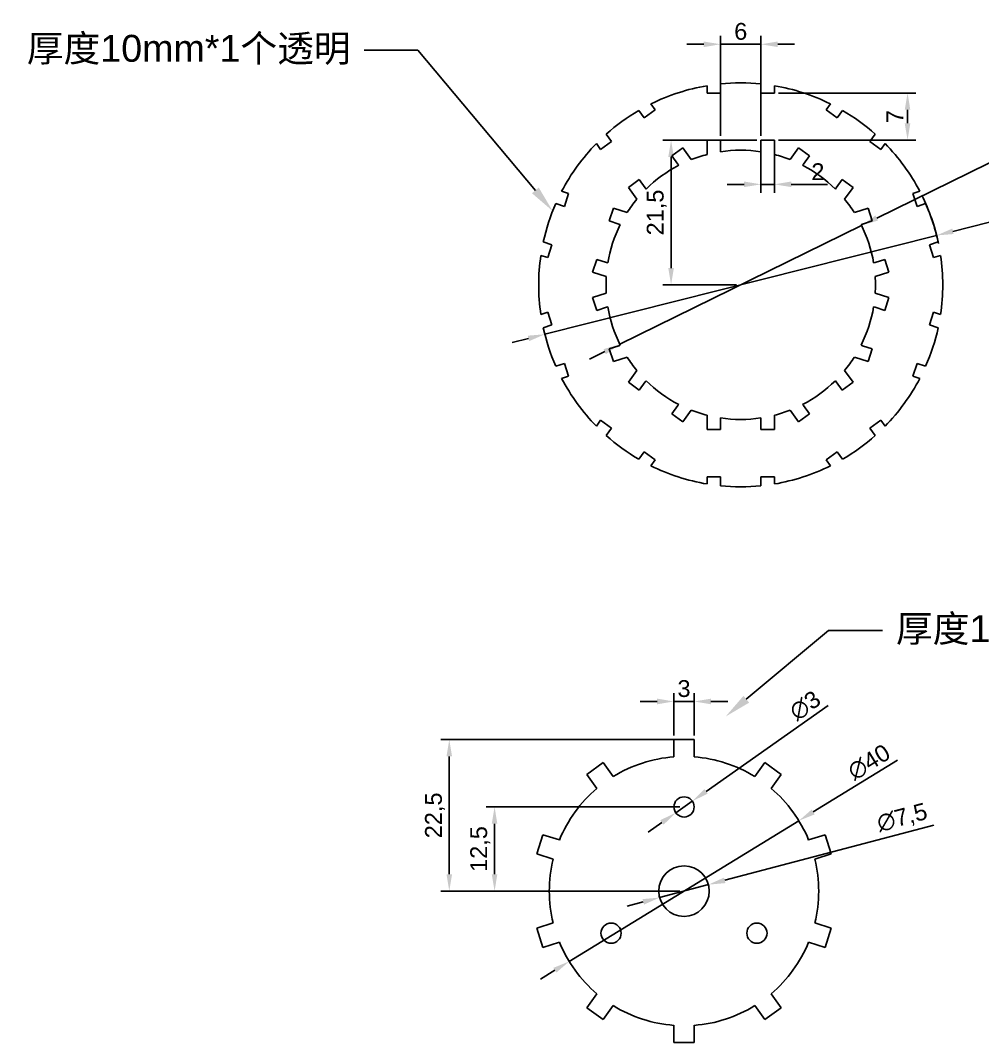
# Model space of a CAD drawing. Header units: millimetres. Extents: x 7549 to 7861, y 2241 to 2418.
# Drawn here: x 7549 to 7691.9, y 2265.3 to 2417.1 of the extents above; entities that cross this region are included whole.
import ezdxf
from ezdxf import colors
from ezdxf.entities.mleader import LeaderData, LeaderLine
from ezdxf.math import Vec2, Vec3

# ---------------------------------------------------------------- set-up
doc = ezdxf.new("R2010")
doc.units = ezdxf.units.MM
doc.layers.add('标注', color=170, linetype='Continuous', plot=False)
doc.styles.get("Standard").update_dxf_attribs({"font": 'arial.ttf'})
doc.dimstyles.new('ISO-25', dxfattribs={"dimtxt": 2.5, "dimasz": 2.5, "dimexe": 1.25, "dimexo": 0.625, "dimtad": 1, "dimtxsty": 'Standard', "dimcen": 2.5, "dimadec": 0, "dimazin": 0, "dimtfac": 1, "dimtmove": 0, "dimatfit": 3, "dimfxl": 1, "dimarcsym": 0})

# ---------------------------------------------------------------- blocks, each defined once
blk = doc.blocks.new('*D6')
at = {"layer": 'Defpoints', "color": 0, "transparency": 16777216}
for p in [(7685.08, 2385.18), (7626.91, 2370.5)]:
    blk.add_point(p, dxfattribs=at)
at = {"layer": '标注', "color": 0, "lineweight": -2, "transparency": 16777216}
for p, q in [((7734.73, 2397.71), (7687.51, 2385.79)), ((7626.91, 2370.5), (7685.08, 2385.18)), ((7624.48, 2369.89), (7622.06, 2369.27))]:
    blk.add_line(p, q, dxfattribs=at)
blk.add_arc((7656, 2377.84), 30, 11.7769, 26.4004, dxfattribs=at)
at = {"layer": '标注', "color": 0, "transparency": 16777216}
for points in [[(7687.41, 2386.2), (7687.61, 2385.39), (7685.08, 2385.18)], [(7624.38, 2370.29), (7624.59, 2369.48), (7626.91, 2370.5)]]:
    blk.add_solid(points, dxfattribs=at)
at = {"layer": '标注', "color": 0, "transparency": 16777216, "insert": (7730.59, 2398.7), "char_height": 2.5, "attachment_point": 5, "rotation": 14.1642}
blk.add_mtext('∅60', dxfattribs=at)
blk = doc.blocks.new('*D7')
at = {"layer": 'Defpoints', "color": 0, "transparency": 16777216}
for p in [(7673.95, 2386.66), (7638.05, 2369.02)]:
    blk.add_point(p, dxfattribs=at)
at = {"layer": '标注', "color": 0, "lineweight": -2, "transparency": 16777216}
for p, q in [((7713.95, 2406.32), (7676.19, 2387.76)), ((7638.05, 2369.02), (7673.95, 2386.66)), ((7635.8, 2367.92), (7633.56, 2366.81))]:
    blk.add_line(p, q, dxfattribs=at)
at = {"layer": '标注', "color": 0, "transparency": 16777216}
for points in [[(7676.01, 2388.14), (7676.37, 2387.39), (7673.95, 2386.66)], [(7635.62, 2368.29), (7635.99, 2367.54), (7638.05, 2369.02)]]:
    blk.add_solid(points, dxfattribs=at)
at = {"layer": '标注', "color": 0, "transparency": 16777216, "insert": (7709.7, 2406.42), "char_height": 2.5, "attachment_point": 5, "rotation": 26.1694}
blk.add_mtext('∅40', dxfattribs=at)
blk = doc.blocks.new('*D8')
at = {"layer": 'Defpoints', "color": 0, "transparency": 16777216}
for p in [(7659, 2399.34), (7661, 2399.34), (7661, 2392.77)]:
    blk.add_point(p, dxfattribs=at)
at = {"layer": '标注', "color": 0, "lineweight": -2, "transparency": 16777216}
for p, q in [((7659, 2398.71), (7659, 2391.52)), ((7661, 2398.71), (7661, 2391.52)), ((7656.5, 2392.77), (7654, 2392.77)), ((7659, 2392.77), (7661, 2392.77)), ((7663.5, 2392.77), (7668.9, 2392.77))]:
    blk.add_line(p, q, dxfattribs=at)
at = {"layer": '标注', "color": 0, "transparency": 16777216}
for points in [[(7656.5, 2393.19), (7656.5, 2392.36), (7659, 2392.77)], [(7663.5, 2393.19), (7663.5, 2392.36), (7661, 2392.77)]]:
    blk.add_solid(points, dxfattribs=at)
at = {"layer": '标注', "color": 0, "transparency": 16777216, "insert": (7667.45, 2394.65), "char_height": 2.5, "attachment_point": 5}
blk.add_mtext('2', dxfattribs=at)
blk = doc.blocks.new('*D9')
at = {"layer": 'Defpoints', "color": 0, "transparency": 16777216}
for p in [(7659, 2413.58), (7653, 2399.34), (7659, 2399.34)]:
    blk.add_point(p, dxfattribs=at)
at = {"layer": '标注', "color": 0, "lineweight": -2, "transparency": 16777216}
for p, q in [((7653, 2399.96), (7653, 2414.83)), ((7659, 2399.96), (7659, 2414.83)), ((7650.5, 2413.58), (7648, 2413.58)), ((7653, 2413.58), (7659, 2413.58)), ((7661.5, 2413.58), (7664, 2413.58))]:
    blk.add_line(p, q, dxfattribs=at)
at = {"layer": '标注', "color": 0, "transparency": 16777216}
for points in [[(7650.5, 2413.99), (7650.5, 2413.16), (7653, 2413.58)], [(7661.5, 2413.99), (7661.5, 2413.16), (7659, 2413.58)]]:
    blk.add_solid(points, dxfattribs=at)
at = {"layer": '标注', "color": 0, "transparency": 16777216, "insert": (7656, 2415.48), "char_height": 2.5, "attachment_point": 5}
blk.add_mtext('6', dxfattribs=at)
blk = doc.blocks.new('*D10')
at = {"layer": 'Defpoints', "color": 0, "transparency": 16777216}
for p in [(7645.66, 2399.34), (7659, 2399.34), (7656, 2377.84)]:
    blk.add_point(p, dxfattribs=at)
at = {"layer": '标注', "color": 0, "lineweight": -2, "transparency": 16777216}
for p, q in [((7658.37, 2399.34), (7644.41, 2399.34)), ((7645.66, 2380.34), (7645.66, 2396.84)), ((7655.37, 2377.84), (7644.41, 2377.84))]:
    blk.add_line(p, q, dxfattribs=at)
at = {"layer": '标注', "color": 0, "transparency": 16777216}
for points in [[(7645.24, 2396.84), (7646.07, 2396.84), (7645.66, 2399.34)], [(7645.24, 2380.34), (7646.07, 2380.34), (7645.66, 2377.84)]]:
    blk.add_solid(points, dxfattribs=at)
at = {"layer": '标注', "color": 0, "transparency": 16777216, "insert": (7643.53, 2388.59), "char_height": 2.5, "attachment_point": 5, "rotation": 90}
blk.add_mtext('21,5', dxfattribs=at)
blk = doc.blocks.new('*D18')
at = {"layer": 'Defpoints', "color": 0, "transparency": 16777216}
for p in [(7661, 2406.34), (7661, 2399.34), (7680.77, 2399.34)]:
    blk.add_point(p, dxfattribs=at)
at = {"layer": '标注', "color": 0, "lineweight": -2, "transparency": 16777216}
for p, q in [((7661.62, 2406.34), (7682.02, 2406.34)), ((7680.77, 2403.84), (7680.77, 2401.84)), ((7661.62, 2399.34), (7682.02, 2399.34))]:
    blk.add_line(p, q, dxfattribs=at)
at = {"layer": '标注', "color": 0, "transparency": 16777216}
for points in [[(7680.35, 2403.84), (7681.18, 2403.84), (7680.77, 2406.34)], [(7680.35, 2401.84), (7681.18, 2401.84), (7680.77, 2399.34)]]:
    blk.add_solid(points, dxfattribs=at)
at = {"layer": '标注', "color": 0, "transparency": 16777216, "insert": (7678.89, 2402.84), "char_height": 2.5, "attachment_point": 5, "rotation": 90}
blk.add_mtext('7', dxfattribs=at)
blk = doc.blocks.new('*U22')
at = {"layer": 'Defpoints'}
blk.add_circle((0, 0), 1.5, dxfattribs=at)
blk = doc.blocks.new('*U23')
at = {"layer": 'Defpoints', "color": 0, "linetype": 'ByBlock', "lineweight": -2, "transparency": 16777216}
blk.add_blockref('*U22', (7647.58, 2300.28), dxfattribs=at)
for p, rotation in [((7636.75, 2281.53), 120), ((7658.4, 2281.53), 240)]:
    blk.add_blockref('*U22', p, dxfattribs=dict(at, rotation=rotation))
blk = doc.blocks.new('*U24')
at = {"layer": 'Defpoints'}
for p, q in [((-1.5, -1.28), (-1.5, 1.28)), ((-1.5, 1.28), (1.5, 1.28)), ((1.5, -1.28), (1.5, 1.28))]:
    blk.add_line(p, q, dxfattribs=at)
blk = doc.blocks.new('*U25')
at = {"layer": 'Defpoints', "color": 0, "linetype": 'ByBlock', "lineweight": -2, "transparency": 16777216}
blk.add_blockref('*U24', (7647.58, 2309), dxfattribs=at)
for p, rotation in [((7635.1, 2304.95), 36), ((7660.05, 2304.95), 324), ((7627.39, 2294.34), 72), ((7667.76, 2294.34), 288), ((7627.39, 2281.22), 108), ((7667.76, 2281.22), 252), ((7635.1, 2270.61), 144), ((7660.05, 2270.61), 216), ((7647.58, 2266.56), 180)]:
    blk.add_blockref('*U24', p, dxfattribs=dict(at, rotation=rotation))
blk = doc.blocks.new('*D27')
at = {"layer": 'Defpoints', "color": 0, "transparency": 16777216}
for p in [(7664.63, 2298.23), (7630.53, 2277.33)]:
    blk.add_point(p, dxfattribs=at)
at = {"layer": '标注', "color": 0, "lineweight": -2, "transparency": 16777216}
for p, q in [((7679.29, 2307.22), (7666.76, 2299.54)), ((7630.53, 2277.33), (7664.63, 2298.23)), ((7628.39, 2276.02), (7626.26, 2274.71))]:
    blk.add_line(p, q, dxfattribs=at)
at = {"layer": '标注', "color": 0, "transparency": 16777216}
for points in [[(7666.54, 2299.9), (7666.98, 2299.18), (7664.63, 2298.23)], [(7628.18, 2276.38), (7628.61, 2275.67), (7630.53, 2277.33)]]:
    blk.add_solid(points, dxfattribs=at)
at = {"layer": '标注', "color": 0, "transparency": 16777216, "insert": (7675.05, 2306.93), "char_height": 2.5, "attachment_point": 5, "rotation": 31.51}
blk.add_mtext('∅40', dxfattribs=at)
blk = doc.blocks.new('*D28')
at = {"layer": 'Defpoints', "color": 0, "transparency": 16777216}
for p in [(7648.8, 2301.14), (7646.35, 2299.42)]:
    blk.add_point(p, dxfattribs=at)
at = {"layer": '标注', "color": 0, "lineweight": -2, "transparency": 16777216}
for p, q in [((7668.99, 2315.33), (7650.85, 2302.58)), ((7646.35, 2299.42), (7648.8, 2301.14)), ((7644.3, 2297.98), (7642.26, 2296.54))]:
    blk.add_line(p, q, dxfattribs=at)
at = {"layer": '标注', "color": 0, "transparency": 16777216}
for points in [[(7650.61, 2302.92), (7651.09, 2302.24), (7648.8, 2301.14)], [(7644.06, 2298.32), (7644.54, 2297.64), (7646.35, 2299.42)]]:
    blk.add_solid(points, dxfattribs=at)
at = {"layer": '标注', "color": 0, "transparency": 16777216, "insert": (7665.56, 2315.33), "char_height": 2.5, "attachment_point": 5, "rotation": 35.0963}
blk.add_mtext('∅3', dxfattribs=at)
blk = doc.blocks.new('*D29')
at = {"layer": 'Defpoints', "color": 0, "transparency": 16777216}
for p in [(7651.2, 2288.74), (7643.95, 2286.82)]:
    blk.add_point(p, dxfattribs=at)
at = {"layer": '标注', "color": 0, "lineweight": -2, "transparency": 16777216}
for p, q in [((7684.68, 2297.57), (7653.62, 2289.38)), ((7643.95, 2286.82), (7651.2, 2288.74)), ((7641.53, 2286.19), (7639.12, 2285.55))]:
    blk.add_line(p, q, dxfattribs=at)
at = {"layer": '标注', "color": 0, "transparency": 16777216}
for points in [[(7653.51, 2289.78), (7653.73, 2288.97), (7651.2, 2288.74)], [(7641.43, 2286.59), (7641.64, 2285.78), (7643.95, 2286.82)]]:
    blk.add_solid(points, dxfattribs=at)
at = {"layer": '标注', "color": 0, "transparency": 16777216, "insert": (7680, 2298.58), "char_height": 2.5, "attachment_point": 5, "rotation": 14.7833}
blk.add_mtext('∅7,5', dxfattribs=at)
blk = doc.blocks.new('*D30')
at = {"layer": 'Defpoints', "color": 0, "transparency": 16777216}
for p in [(7649.08, 2315.95), (7646.08, 2310.28), (7649.08, 2310.28)]:
    blk.add_point(p, dxfattribs=at)
at = {"layer": '标注', "color": 0, "lineweight": -2, "transparency": 16777216}
for p, q in [((7646.08, 2310.91), (7646.08, 2317.2)), ((7649.08, 2310.91), (7649.08, 2317.2)), ((7643.58, 2315.95), (7641.08, 2315.95)), ((7646.08, 2315.95), (7649.08, 2315.95)), ((7651.58, 2315.95), (7654.08, 2315.95))]:
    blk.add_line(p, q, dxfattribs=at)
at = {"layer": '标注', "color": 0, "transparency": 16777216}
for points in [[(7643.58, 2316.37), (7643.58, 2315.53), (7646.08, 2315.95)], [(7651.58, 2316.37), (7651.58, 2315.53), (7649.08, 2315.95)]]:
    blk.add_solid(points, dxfattribs=at)
at = {"layer": '标注', "color": 0, "transparency": 16777216, "insert": (7647.58, 2317.85), "char_height": 2.5, "attachment_point": 5}
blk.add_mtext('3', dxfattribs=at)
blk = doc.blocks.new('*D31')
at = {"layer": 'Defpoints', "color": 0, "transparency": 16777216}
for p in [(7612.72, 2310.28), (7647.58, 2310.28), (7647.58, 2287.78)]:
    blk.add_point(p, dxfattribs=at)
at = {"layer": '标注', "color": 0, "lineweight": -2, "transparency": 16777216}
for p, q in [((7646.95, 2310.28), (7611.47, 2310.28)), ((7612.72, 2290.28), (7612.72, 2307.78)), ((7646.95, 2287.78), (7611.47, 2287.78))]:
    blk.add_line(p, q, dxfattribs=at)
at = {"layer": '标注', "color": 0, "transparency": 16777216}
for points in [[(7612.31, 2307.78), (7613.14, 2307.78), (7612.72, 2310.28)], [(7612.31, 2290.28), (7613.14, 2290.28), (7612.72, 2287.78)]]:
    blk.add_solid(points, dxfattribs=at)
at = {"layer": '标注', "color": 0, "transparency": 16777216, "insert": (7610.6, 2299.03), "char_height": 2.5, "attachment_point": 5, "rotation": 90}
blk.add_mtext('22,5', dxfattribs=at)
blk = doc.blocks.new('*D32')
at = {"layer": 'Defpoints', "color": 0, "transparency": 16777216}
for p in [(7619.45, 2300.28), (7647.58, 2300.28), (7647.58, 2287.78)]:
    blk.add_point(p, dxfattribs=at)
at = {"layer": '标注', "color": 0, "lineweight": -2, "transparency": 16777216}
for p, q in [((7646.95, 2300.28), (7618.2, 2300.28)), ((7619.45, 2290.28), (7619.45, 2297.78)), ((7646.95, 2287.78), (7618.2, 2287.78))]:
    blk.add_line(p, q, dxfattribs=at)
at = {"layer": '标注', "color": 0, "transparency": 16777216}
for points in [[(7619.03, 2297.78), (7619.86, 2297.78), (7619.45, 2300.28)], [(7619.03, 2290.28), (7619.86, 2290.28), (7619.45, 2287.78)]]:
    blk.add_solid(points, dxfattribs=at)
at = {"layer": '标注', "color": 0, "transparency": 16777216, "insert": (7617.32, 2294.03), "char_height": 2.5, "attachment_point": 5, "rotation": 90}
blk.add_mtext('12,5', dxfattribs=at)

msp = doc.modelspace()

# ---------------------------------------------------------------- linework, layer by layer
for p, q in [((7650.996, 2406.338), (7650.996, 2407.419)), ((7652.996, 2406.338), (7652.996, 2407.688)), ((7658.996, 2406.338), (7658.996, 2407.688)), ((7660.996, 2406.338), (7660.996, 2407.419)), ((7652.996, 2406.338), (7650.996, 2406.338)), ((7658.996, 2406.338), (7660.996, 2406.338)), ((7660.996, 2406.338), (7658.996, 2406.338)), ((7641.671, 2402.659), (7640.878, 2403.751)), ((7643.289, 2403.834), (7641.671, 2402.659)), ((7643.289, 2403.834), (7642.654, 2404.708)), ((7668.703, 2403.834), (7669.338, 2404.708)), ((7670.321, 2402.659), (7668.703, 2403.834)), ((7670.321, 2402.659), (7671.114, 2403.751)), ((7636.817, 2399.132), (7635.199, 2397.956)), ((7636.817, 2399.132), (7636.024, 2400.224)), ((7650.996, 2397.203), (7650.996, 2399.338)), ((7652.996, 2399.338), (7650.996, 2399.338)), ((7650.996, 2399.338), (7652.996, 2399.338)), ((7652.996, 2397.838), (7652.996, 2399.338)), ((7658.996, 2397.838), (7658.996, 2399.338)), ((7658.996, 2399.338), (7660.996, 2399.338)), ((7660.996, 2397.203), (7660.996, 2399.338)), ((7675.175, 2399.132), (7675.968, 2400.224)), ((7676.793, 2397.956), (7675.175, 2399.132)), ((7635.199, 2397.956), (7634.564, 2398.831)), ((7645.786, 2396.996), (7647.404, 2398.171)), ((7648.659, 2396.444), (7647.404, 2398.171)), ((7652.996, 2397.838), (7652.996, 2397.612)), ((7658.996, 2397.838), (7658.996, 2397.612)), ((7663.333, 2396.444), (7664.588, 2398.171)), ((7666.206, 2396.996), (7664.588, 2398.171)), ((7664.588, 2398.171), (7666.206, 2396.996)), ((7676.793, 2397.956), (7677.428, 2398.831)), ((7646.667, 2395.782), (7645.786, 2396.996)), ((7665.325, 2395.782), (7666.206, 2396.996)), ((7646.667, 2395.782), (7646.8, 2395.599)), ((7665.325, 2395.782), (7665.192, 2395.599)), ((7640.932, 2393.469), (7639.314, 2392.293)), ((7639.314, 2392.293), (7640.932, 2393.469)), ((7641.813, 2392.255), (7640.932, 2393.469)), ((7670.179, 2392.255), (7671.06, 2393.469)), ((7671.06, 2393.469), (7672.678, 2392.293)), ((7630.436, 2391.401), (7629.408, 2391.735)), ((7640.568, 2390.566), (7639.314, 2392.293)), ((7641.813, 2392.255), (7641.946, 2392.072)), ((7670.179, 2392.255), (7670.046, 2392.072)), ((7671.423, 2390.566), (7672.678, 2392.293)), ((7681.556, 2391.401), (7682.584, 2391.735)), ((7630.436, 2391.401), (7629.818, 2389.499)), ((7682.174, 2389.499), (7681.556, 2391.401)), ((7629.818, 2389.499), (7628.534, 2389.916)), ((7636.475, 2387.335), (7637.093, 2389.238)), ((7639.124, 2388.578), (7637.093, 2389.238)), ((7672.868, 2388.578), (7674.899, 2389.238)), ((7675.517, 2387.335), (7674.899, 2389.238)), ((7674.899, 2389.238), (7675.517, 2387.335)), ((7682.174, 2389.499), (7683.458, 2389.916)), ((7637.902, 2386.872), (7636.475, 2387.335)), ((7674.09, 2386.872), (7675.517, 2387.335)), ((7637.902, 2386.872), (7638.117, 2386.802)), ((7674.09, 2386.872), (7673.875, 2386.802)), ((7627.964, 2383.792), (7626.68, 2384.209)), ((7684.028, 2383.792), (7685.312, 2384.209)), ((7627.964, 2383.792), (7627.346, 2381.89)), ((7684.646, 2381.89), (7684.028, 2383.792)), ((7627.346, 2381.89), (7626.318, 2382.224)), ((7634.621, 2381.629), (7634.003, 2379.727)), ((7634.003, 2379.727), (7634.621, 2381.629)), ((7636.048, 2381.166), (7634.621, 2381.629)), ((7636.048, 2381.166), (7636.263, 2381.096)), ((7675.944, 2381.166), (7675.729, 2381.096)), ((7675.944, 2381.166), (7677.371, 2381.629)), ((7677.371, 2381.629), (7677.989, 2379.727)), ((7684.646, 2381.89), (7685.674, 2382.224)), ((7636.034, 2379.067), (7634.003, 2379.727)), ((7675.958, 2379.067), (7677.989, 2379.727)), ((7636.034, 2376.61), (7634.003, 2375.95)), ((7675.958, 2376.61), (7677.989, 2375.95)), ((7634.621, 2374.048), (7634.003, 2375.95)), ((7677.371, 2374.048), (7677.989, 2375.95)), ((7677.989, 2375.95), (7677.371, 2374.048)), ((7627.346, 2373.787), (7626.318, 2373.453)), ((7627.346, 2373.787), (7627.964, 2371.885)), ((7636.048, 2374.511), (7634.621, 2374.048)), ((7636.048, 2374.511), (7636.263, 2374.581)), ((7675.944, 2374.511), (7675.729, 2374.581)), ((7675.944, 2374.511), (7677.371, 2374.048)), ((7684.028, 2371.885), (7684.646, 2373.787)), ((7684.646, 2373.787), (7685.674, 2373.453)), ((7627.964, 2371.885), (7626.68, 2371.468)), ((7684.028, 2371.885), (7685.312, 2371.468)), ((7637.902, 2368.805), (7636.475, 2368.341)), ((7637.902, 2368.805), (7638.117, 2368.875)), ((7674.09, 2368.805), (7673.875, 2368.875)), ((7674.09, 2368.805), (7675.517, 2368.341)), ((7636.475, 2368.341), (7637.093, 2366.439)), ((7637.093, 2366.439), (7636.475, 2368.341)), ((7675.517, 2368.341), (7674.899, 2366.439)), ((7629.818, 2366.178), (7628.534, 2365.761)), ((7629.818, 2366.178), (7630.436, 2364.276)), ((7639.124, 2367.099), (7637.093, 2366.439)), ((7672.868, 2367.099), (7674.899, 2366.439)), ((7681.556, 2364.276), (7682.174, 2366.178)), ((7682.174, 2366.178), (7683.458, 2365.761)), ((7630.436, 2364.276), (7629.408, 2363.942)), ((7640.568, 2365.111), (7639.314, 2363.383)), ((7671.423, 2365.111), (7672.678, 2363.383)), ((7681.556, 2364.276), (7682.584, 2363.942)), ((7640.932, 2362.208), (7639.314, 2363.383)), ((7641.813, 2363.421), (7640.932, 2362.208)), ((7641.813, 2363.421), (7641.946, 2363.604)), ((7670.179, 2363.421), (7670.046, 2363.604)), ((7670.179, 2363.421), (7671.06, 2362.208)), ((7671.06, 2362.208), (7672.678, 2363.383)), ((7672.678, 2363.383), (7671.06, 2362.208)), ((7646.667, 2359.895), (7645.786, 2358.681)), ((7646.667, 2359.895), (7646.8, 2360.078)), ((7665.325, 2359.895), (7665.192, 2360.078)), ((7665.325, 2359.895), (7666.206, 2358.681)), ((7645.786, 2358.681), (7647.404, 2357.506)), ((7647.404, 2357.506), (7645.786, 2358.681)), ((7648.659, 2359.233), (7647.404, 2357.506)), ((7650.996, 2358.473), (7650.996, 2356.338)), ((7652.996, 2357.838), (7652.996, 2358.065)), ((7658.996, 2357.838), (7658.996, 2358.065)), ((7660.996, 2358.473), (7660.996, 2356.338)), ((7663.333, 2359.233), (7664.588, 2357.506)), ((7666.206, 2358.681), (7664.588, 2357.506)), ((7635.199, 2357.72), (7634.564, 2356.846)), ((7635.199, 2357.72), (7636.817, 2356.545)), ((7636.817, 2356.545), (7636.024, 2355.453)), ((7652.996, 2357.838), (7652.996, 2356.338)), ((7658.996, 2357.838), (7658.996, 2356.338)), ((7675.175, 2356.545), (7676.793, 2357.72)), ((7675.175, 2356.545), (7675.968, 2355.453)), ((7676.793, 2357.72), (7677.428, 2356.846)), ((7652.996, 2356.338), (7650.996, 2356.338)), ((7658.996, 2356.338), (7660.996, 2356.338)), ((7660.996, 2356.338), (7658.996, 2356.338)), ((7641.671, 2353.018), (7640.878, 2351.926)), ((7641.671, 2353.018), (7643.289, 2351.842)), ((7668.703, 2351.842), (7670.321, 2353.018)), ((7670.321, 2353.018), (7671.114, 2351.926)), ((7643.289, 2351.842), (7642.654, 2350.968)), ((7668.703, 2351.842), (7669.338, 2350.968)), ((7650.996, 2349.338), (7650.996, 2348.258)), ((7650.996, 2349.338), (7652.996, 2349.338)), ((7652.996, 2349.338), (7652.996, 2347.989)), ((7658.996, 2349.338), (7658.996, 2347.989)), ((7658.996, 2349.338), (7660.996, 2349.338)), ((7660.996, 2349.338), (7660.996, 2348.258))]:
    msp.add_line(p, q)
for radius, start, end in [(30, 99.59407, 116.40593), (30, 84.26083, 95.73917), (30, 63.59407, 80.40593), (30, 120.26083, 131.73917), (30, 48.26083, 59.73917), (30, 135.59407, 152.40593), (20, 81.37307, 98.62693), (30, 27.59407, 44.40593), (20, 104.47751, 111.52249), (20, 68.47751, 75.52249), (20, 117.37307, 134.62693), (20, 45.37307, 62.62693), (20, 140.47751, 147.52249), (20, 32.47751, 39.52249), (30, 156.26083, 167.73917), (30, 12.26083, 23.73917), (20, 153.37307, 170.62693), (20, 9.37307, 26.62693), (30, 171.59407, 188.40593), (30, 351.59407, 8.40593), (20, 176.47751, 183.52249), (20, 356.47751, 3.52249), (20, 189.37307, 206.62693), (20, 333.37307, 350.62693), (30, 192.26083, 203.73917), (30, 336.26083, 347.73917), (20, 212.47751, 219.52249), (20, 320.47751, 327.52249), (30, 207.59407, 224.40593), (20, 225.37307, 242.62693), (20, 297.37307, 314.62693), (30, 315.59407, 332.40593), (20, 248.47751, 255.52249), (20, 261.37307, 278.62693), (20, 284.47751, 291.52249), (30, 228.26083, 239.73917), (30, 300.26083, 311.73917), (30, 243.59407, 260.40593), (30, 279.59407, 296.40593), (30, 264.26083, 275.73917)]:
    msp.add_arc((7655.996, 2377.838), radius, start, end)
at = {"layer": 'Defpoints'}
msp.add_circle((7647.577, 2287.78), 3.75, dxfattribs=at)
for start, end in [(94.30122, 121.69878), (58.30122, 85.69878), (130.30122, 157.69878), (22.30122, 49.69878), (166.30122, 193.69878), (346.30122, 13.69878), (202.30122, 229.69878), (310.30122, 337.69878), (238.30122, 265.69878), (274.30122, 301.69878)]:
    msp.add_arc((7647.577, 2287.78), 20, start, end, dxfattribs=at)

# ---------------------------------------------------------------- block references
for name in ['*U25', '*U23']:
    msp.add_blockref(name, (0, 0), dxfattribs=at)

# ---------------------------------------------------------------- dimensions: what is measured, and where the dimension line sits
at = {"layer": '标注'}
for base, p1, p2, picture, middle in [((7658.996, 2413.577), (7652.996, 2399.338), (7658.996, 2399.338), '*D9', (7655.996, 2415.478)), ((7660.996, 2392.772), (7658.996, 2399.338), (7660.996, 2399.338), '*D8', (7667.449, 2394.652)), ((7649.077, 2315.951), (7646.077, 2310.28), (7649.077, 2310.28), '*D30', (7647.577, 2317.853))]:
    dim = msp.add_linear_dim(base=base, p1=p1, p2=p2, dimstyle='ISO-25', dxfattribs=at)
    dim.commit()
    dim.dimension.update_dxf_attribs({"geometry": picture, "text_midpoint": middle})
for p1, p2, picture, middle in [((7638.046, 2369.018), (7673.946, 2386.659), '*D7', (7710.569, 2404.656)), ((7626.908, 2370.497), (7685.084, 2385.179), '*D6', (7731.071, 2396.785)), ((7646.349, 2299.418), (7648.804, 2301.143), '*D28', (7666.693, 2313.713)), ((7630.526, 2277.327), (7664.628, 2298.233), '*D27', (7676.078, 2305.253)), ((7643.951, 2286.823), (7651.203, 2288.737), '*D29', (7680.555, 2296.483))]:
    dim = msp.add_diameter_dim_2p(p1=p1, p2=p2, dimstyle='ISO-25', dxfattribs=at)
    dim.commit()
    dim.dimension.update_dxf_attribs({"geometry": picture, "text_midpoint": middle, "dimtype": 163})
for base, p1, p2, picture, middle in [((7680.767, 2399.338), (7660.996, 2406.338), (7660.996, 2399.338), '*D18', (7678.892, 2402.838)), ((7645.658, 2399.338), (7655.996, 2377.838), (7658.996, 2399.338), '*D10', (7643.531, 2388.588)), ((7612.723, 2310.28), (7647.577, 2287.78), (7647.577, 2310.28), '*D31', (7610.595, 2299.03)), ((7619.447, 2300.28), (7647.577, 2287.78), (7647.577, 2300.28), '*D32', (7617.32, 2294.03))]:
    dim = msp.add_linear_dim(base=base, p1=p1, p2=p2, angle=90, dimstyle='ISO-25', dxfattribs=at)
    dim.commit()
    dim.dimension.update_dxf_attribs({"geometry": picture, "text_midpoint": middle})

# ---------------------------------------------------------------- leaders
ml = msp.add_multileader_mtext('Standard', dxfattribs=at)
ml.set_content('{\\fSimSun|b0|i0|c134|p2;厚度}10mm*1{\\fSimSun|b0|i0|c134|p2;个透明}', color=256)
ml.set_leader_properties()
ml.build(insert=Vec2(0, 0))
ctx = ml.context
ctx.base_point, ctx.plane_origin = Vec3(7547.645, 2412.686), Vec3(7628.073, 2388.806)
ctx.text_align_type = 2
notes = []
notes.append((ctx, [(0, (1, 1, 0), (7608.073, 2412.686), (-1, 0), 8, [(0, [(7628.073, 2388.806)], 0, [])])]))
ctx.mtext.insert, ctx.mtext.alignment, ctx.mtext.flow_direction = Vec3(7598.073, 2414.976), 3, 5
ml = msp.add_multileader_mtext('Standard', dxfattribs=at)
ml.set_content('{\\fSimSun|b0|i0|c134|p2;厚度}10mm*1{\\fSimSun|b0|i0|c134|p2;个透明 }', color=256)
ml.set_leader_properties()
ml.build(insert=Vec2(0, 0))
ctx = ml.context
ctx.base_point, ctx.plane_origin = Vec3(7677.043, 2326.479), Vec3(7653.757, 2313.713)
notes.append((ctx, [(0, (1, 1, 0), (7669.043, 2326.479), (1, 0), 8, [(0, [(7653.757, 2313.713)], 0, [])])]))
ctx.mtext.insert, ctx.mtext.flow_direction = Vec3(7679.043, 2328.769), 5
for ctx, leaders in notes:
    for number, flags, end, landing, length, lines in leaders:
        leader = LeaderData()
        leader.index, (leader.has_last_leader_line, leader.has_dogleg_vector, leader.attachment_direction) = number, flags
        leader.last_leader_point, leader.dogleg_vector, leader.dogleg_length = Vec3(end), Vec3(landing), length
        for number, points, colour, breaks in lines:
            line = LeaderLine()
            line.index, line.vertices, line.color, line.breaks = number, Vec3.list(points), colors.encode_raw_color(colour), breaks
            leader.lines.append(line)
        ctx.leaders.append(leader)

doc.saveas('drawing.dxf')
